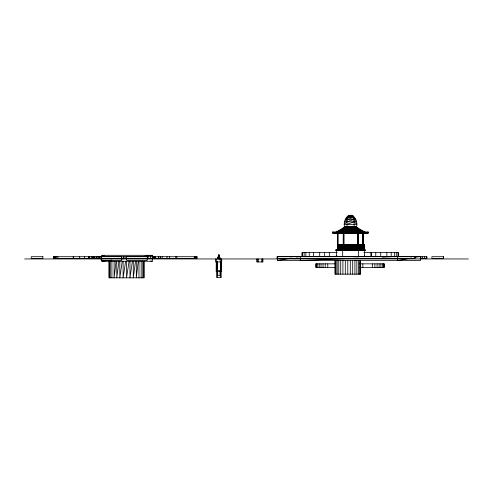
<?xml version="1.0" encoding="UTF-8"?>
<svg xmlns="http://www.w3.org/2000/svg" width="493" height="493" viewBox="0 0 493 493"><rect width="100%" height="100%" fill="white"/><g stroke="black" fill="none" stroke-linecap="round" stroke-linejoin="round"><path stroke-width="0.74" d="M337.951 249.692L338.044 245.218M338.087 245.218L338.013 249.692M338.488 249.692L338.648 245.218L338.642 249.692M339.036 249.692L339.011 245.218L339.11 249.692M339.603 249.692L339.652 245.218M339.695 245.218L339.776 249.692M340.096 249.692L340.182 245.218L340.195 249.692M340.213 249.692L340.225 245.218M340.614 249.692L340.589 245.218M341.15 249.692L341.273 245.218L341.255 249.692M341.637 249.692L341.637 245.218L341.717 249.692M342.253 245.218L342.16 249.692L342.105 245.218M342.284 249.692L342.327 245.218L342.37 249.945M342.746 245.218L342.789 249.692M343.208 249.692L343.251 245.218M343.732 249.692L343.738 245.218M343.812 245.218L343.812 249.692L343.757 233.59M344.139 245.089L344.077 249.692M345.118 245.218L345.168 249.692M346.259 245.218L346.339 249.692M346.388 245.218L346.499 249.692M347.386 249.692L347.559 245.218L347.534 249.692M349.765 249.692L349.82 245.218M350.85 249.692L350.973 245.218M351.028 245.218L351.102 249.692M352.008 249.692L352.045 245.218M353.247 249.692L353.235 245.218L353.376 249.692M354.331 249.692L354.368 245.218L354.615 249.692M356.63 249.692L356.649 245.218M357.721 233.59L357.782 249.692L357.764 244.904L357.887 245.2M357.918 249.692L357.961 245.218M358.904 249.692L358.904 245.218L358.886 249.945M359.489 245.218L359.508 249.692L359.249 245.218M360.315 249.692L360.241 245.218M360.777 249.692L360.814 245.218M360.87 249.692L360.938 245.218M361.72 249.692L361.72 245.218M361.88 245.218L361.973 249.692M363.187 245.218L363.138 249.692L363.07 233.59L363.021 249.692M363.298 245.218L363.286 249.692L363.286 233.59L362.928 233.59L362.916 249.692M363.76 245.218L363.6 249.692M364.124 249.692L364.013 245.218M364.191 245.218L364.179 249.692L364.241 245.218M219.342 258.024L219.348 256.526M336.214 232.197L332.553 232.191L332.948 233.244L350.437 233.146L350.437 232.813M219.631 258.024L219.638 256.526L218.128 256.526L218.134 258.77M219.132 255.399L219.12 257.525L218.645 257.525L218.633 255.399M219.268 258.301L219.28 256.126M216.704 261.949L216.723 258.954M217.203 271.452L217.271 261.438M217.395 261.53L217.333 270.398L220.426 270.398L220.371 261.53M217.438 277.504L217.475 271.39M217.69 271.544L217.666 275.371L220.1 275.371L220.075 271.544M218.134 259.33L218.14 257.87M218.294 258.72L218.307 257.186M219.2 257.5L219.212 255.731M258.301 261.949L258.32 258.954M332.948 233.244L367.988 233.238L368.376 232.191L350.794 232.074L350.788 233.146L332.948 233.244L334.42 232.869M344.132 245.2L344.139 245.058M215.644 258.954L215.614 261.949L221.739 261.949L221.708 258.954M216.273 261.438L216.168 271.452L221.597 271.452L221.486 261.438M216.378 270.398L216.476 261.53M216.667 265.277L216.538 277.504L221.221 277.504L221.111 266.805M217.937 258.72L217.949 257.186L219.81 257.186L219.829 258.72M219.274 256.816L219.286 255.399L218.473 255.399L218.491 256.816M256.865 258.954L256.835 261.949L262.929 261.949L262.898 258.954M257.21 261.949L257.241 258.954M219.077 256.594L219.003 254.93M347.109 226.872C346.752 223.009 346.813 218.553 349.377 215.41C355.083 214.418 357.924 222.269 356.568 226.872L344.521 226.872C343.14 222.195 346.117 214.227 351.928 215.404L350.357 215.164L347.781 216.211L353.308 216.211C352.926 215.188 348.576 215.398 349.574 215.41M219.052 256.921L219.077 256.268L218.602 256.268C218.054 254.591 219.705 254.591 219.157 256.268M218.941 256.563L218.756 254.93M218.652 256.65L218.602 256.268L218.726 256.736M218.843 256.853L218.88 256.268L218.904 256.865M340.651 233.257L340.416 232.209L332.553 232.191L340.669 232.949L367.938 232.924M354.023 226.872C354.399 222.996 354.288 218.491 351.608 215.41L348.699 216.211L346.456 217.61L354.633 217.61L352.335 216.211L348.04 217.61L345.242 219.484L355.854 219.484L353.031 217.61L347.423 219.484L344.41 221.813L356.692 221.813L353.672 219.484L347.01 221.813L344.206 224.358L356.889 224.358L354.116 221.813L346.93 224.352M340.823 233.251L340.848 232.942M218.843 256.742L218.88 254.93M364.647 245.089L337.378 245.089L364.641 244.996M219.021 256.785L219.077 256.268M116.058 261.321L114.105 277.836L114.105 261.321M138.268 261.321L136.314 277.836L136.314 261.321M118.998 261.321L116.767 277.836L116.767 261.321M135.501 261.321L133.276 277.836L133.276 261.321M122.233 261.321L119.811 277.836L119.811 261.321M132.395 261.321L129.973 277.836L129.973 261.321M125.629 261.321L123.108 277.836L123.108 261.321M129.061 261.321L126.541 277.836L126.541 261.321M360.888 232.209L360.648 233.257M365.677 232.394L358.941 228.746L356.612 226.909L350.609 226.872L347.072 226.903L341.92 232.431M364.555 245.175L337.489 245.2M343.387 244.916L343.301 249.692L343.344 233.59M337.489 244.892L364.512 244.904M343.516 245.212L343.516 244.904M335.265 232.4L342.043 228.74L344.385 226.909L357.178 227.47C352.785 226.392 348.311 227.976 343.818 227.47L347.072 226.903M347.657 216.908L346.456 217.61L347.596 217.61M347.781 216.211L349.377 215.41M333.835 256.693L336.818 255.953M277.374 260.569L420.48 260.569L420.48 256.446L277.374 256.446L277.374 260.569L291.425 258.042M296.601 257.112L300.299 256.446L300.299 260.569L358.497 258.104M411.606 258.042L397.555 260.569L397.555 256.446L382.235 257.093M414.564 257.506L420.48 256.446M359.342 232.425L356.186 229.528L345.735 228.746L340.731 229.51L350.665 229.418L358.941 228.746C353.66 227.834 348.385 228.715 343.029 228.074C347.99 227.483 353.006 227.489 357.955 228.074L346.296 228.068L342.043 228.74L355.422 228.746L360.241 229.51C353.074 229.658 345.975 231.044 338.753 230.496M344.989 229.528L350.689 230.36L357.345 230.527L364.382 231.618L336.565 231.624L338.05 231.402M336.565 231.624L343.861 230.533L350.726 231.476L357.345 230.527L362.195 230.49M336.805 232.474L342.641 231.655L349.284 232.462M352.187 232.462L358.596 231.655L364.216 232.474M101.848 259.774L101.848 261.259L111.788 260.088M121.728 258.917L127.077 258.289M141.608 256.576L152.312 255.312L152.312 261.259L101.848 261.259M364.555 232.191L368.376 232.191L360.623 232.949L332.997 232.93M340.669 232.949L350.794 232.074L367.988 233.238L366.539 232.862M365.492 232.437L368.376 232.191M350.437 233.146L367.988 233.238L359.754 233.251L359.73 232.936M340.416 232.209L350.794 232.074M348.477 232.813L353.019 232.813M337.89 233.59L337.532 233.59L337.532 249.501M358.275 233.59L357.653 233.59L357.653 249.501M337.372 245.058L364.647 245.058M364.265 249.47L336.694 249.68M356.864 249.55L357.733 249.55M371.063 252.607L371.137 256.323L371.137 252.607M337.274 252.607L301.926 252.607L301.926 256.323M363.877 252.607L398.51 252.607L398.51 256.323M218.602 255.121L219.157 255.121M101.848 256.804L101.848 255.312L152.312 255.312M218.344 255.731L219.416 255.731M218.239 256.126L219.527 256.126M420.122 256.711L426.944 256.711L426.944 258.437L420.122 258.437M217.684 257.87L220.075 257.87M217.382 258.566L220.383 258.566M24.65 258.954L468.35 258.954M335.813 263.841L315.847 263.841L315.847 267.446L335.813 267.446M359.835 263.841L384.269 263.841L384.269 267.446L359.835 267.446M332.553 232.191L335.573 232.462M101.848 255.312L104.14 255.584M150.778 261.08L152.312 261.259M364.364 256.138L366.595 256.693M351.429 215.41L353.308 216.211M356.186 229.528L354.048 226.903M218.633 256.582L218.602 256.268M218.713 256.804L218.682 256.268L218.639 256.835M218.682 256.268L218.707 256.921M350.757 232.647L350.609 226.872M262.522 258.954L262.553 261.949M221.302 258.954L221.382 270.398M261.82 258.954L261.838 261.949M220.494 261.438L220.556 271.452M220.223 258.954L220.242 261.949M220.291 271.39L220.328 277.504M219.619 257.87L219.631 259.33M219.459 257.186L219.465 258.72M218.553 255.731L218.498 258.301M218.411 256.526L218.417 258.024M443.552 256.705L443.552 258.431M426.26 256.711L426.26 258.437M424.584 256.711L424.584 258.437M422.476 256.705L422.476 258.431M420.837 256.711L420.837 258.437M420.313 256.711L420.313 258.437M397.95 252.607L397.95 256.323M396.298 252.607L396.298 256.323M394.566 252.607L394.566 256.323M391.195 252.607L391.195 256.323M386.851 252.607L386.851 256.323M384.041 263.841L384.041 267.446M383.381 263.841L383.381 267.446M382.303 263.841L382.303 267.446M380.855 263.841L380.855 267.446M380.732 252.607L380.732 256.323M379.092 263.841L379.092 267.446M377.083 263.841L377.083 267.446M375.771 252.607L375.771 256.323M374.896 263.841L374.896 267.446M372.332 263.841L372.332 267.446M364.986 249.945L335.973 249.945M364.432 250.586L364.432 256.545M363.902 245.218L363.933 249.692M363.544 249.692L363.452 245.218L363.44 249.692M363.15 233.59L363.205 249.692M362.842 263.841L362.842 267.446M362.484 245.218L362.435 249.692M362.355 245.218L362.373 249.692M362.281 245.218L362.312 249.692M361.794 245.218L361.807 249.692M361.443 249.692L361.289 245.218M360.759 245.218L360.765 249.692M360.58 260.292L360.58 274.151L335.018 274.151L335.018 260.292M360.334 260.292L360.334 274.151M359.976 249.692L360.007 245.218L359.847 249.692M359.73 245.218L359.742 249.692M359.607 260.292L359.607 274.151M359.187 245.218L359.2 249.692M359.046 249.692L359.064 245.218L358.953 249.692M359.089 249.945L359.089 250.586M358.768 249.692L358.725 244.966L358.664 249.692M358.565 250.586L358.565 256.545M358.423 260.292L358.423 274.151M358.282 249.501L358.232 233.59L358.152 249.692M358.017 233.59L358.091 249.501M357.961 233.59L357.943 249.692M357.869 233.59L357.807 249.692M356.889 245.218L356.907 249.692M356.821 249.692L356.735 245.218M356.833 260.292L356.833 274.151M355.786 245.218L355.792 249.692M354.898 260.292L354.898 274.151M354.621 245.218L354.633 249.692M353.407 245.218L353.481 249.692M353.173 245.218L353.173 249.692M352.686 260.292L352.686 274.151M352.273 245.218L352.329 249.692M352.236 249.692L352.113 245.218M351.158 245.218L351.17 249.692M350.289 260.292L350.289 274.151M350.005 245.218L350.005 249.692M349.981 245.218L349.95 249.692M348.865 245.218L348.865 249.692L348.81 245.218M348.711 249.692L348.613 245.218M347.799 260.292L347.799 274.151M347.639 245.218L347.701 249.692M346.511 245.218L346.554 249.692M345.396 245.218L345.383 249.692M345.346 245.218L345.31 249.692M345.303 260.292L345.303 274.151M343.843 249.692L343.855 233.59L343.239 233.59L343.288 249.692M343.72 233.59L343.646 249.501L343.603 233.59M343.455 233.59L343.504 249.501M343.128 245.218L343.116 249.692L343.048 245.218M342.955 245.218L342.992 249.692M342.906 260.292L342.906 274.151M342.851 245.218L342.845 249.692M342.653 245.218L342.653 249.692M342.684 250.586L342.684 256.545M342.173 249.945L342.173 250.586M342.019 245.218L342.037 249.692M341.563 245.218L341.55 249.692M340.762 245.218L340.749 249.692M340.675 245.218L340.688 249.692M340.7 260.292L340.7 274.151M340.306 245.218L340.299 249.692M339.831 245.218L339.825 249.692M339.332 245.218L339.363 249.692M339.209 245.218L339.307 249.692M339.19 245.218L339.202 249.692M338.894 249.692L338.814 245.218L338.771 249.692M338.759 260.292L338.759 274.151M338.475 245.218L338.414 249.692L338.309 245.218M338.253 245.218L338.272 249.692M337.902 233.59L337.878 249.692L337.816 233.59M337.705 233.59L337.674 249.501M337.637 233.59L337.637 249.501M337.169 260.292L337.169 274.151M336.534 250.586L336.534 256.545M335.992 260.292L335.992 274.151M335.265 260.292L335.265 274.151M329.367 256.323L329.293 252.607M327.783 263.841L327.783 267.446M325.214 263.841L325.214 267.446M324.665 252.607L324.665 256.323M323.032 263.841L323.032 267.446M321.023 263.841L321.023 267.446M319.698 252.607L319.698 256.323M319.254 263.841L319.254 267.446M317.812 263.841L317.812 267.446M316.734 263.841L316.734 267.446M316.075 263.841L316.075 267.446M313.585 252.607L313.585 256.323M309.234 252.607L309.234 256.323M305.863 252.607L305.863 256.323M304.132 252.607L304.132 256.323M302.48 252.607L302.48 256.323M196.843 256.705L196.843 258.431M196.467 256.711L196.467 258.437M195.567 256.711L195.567 258.437M195.357 256.705L195.351 258.437M195.185 256.711L195.185 258.437M194.673 256.711L194.673 258.437M194.297 256.705L194.297 258.431M176.858 256.705L176.858 258.431M175.835 256.711L175.835 258.437M169.382 256.711L169.382 258.437M167.028 256.711L167.028 258.437M162.179 256.711L162.179 258.437M160.354 256.711L160.354 258.437L160.194 256.711M158.709 256.711L158.709 258.437M158.567 256.711L158.567 258.437M158.382 256.711L158.382 258.437M155.548 256.711L155.548 258.437M155.363 256.711L155.363 258.437M154.882 256.711L154.882 258.437M153.847 256.711L153.847 258.437M153.791 256.711L153.791 258.437M152.904 256.711L152.904 258.437M152.83 256.711L152.83 258.437M150.679 256.711L150.655 258.437M148.011 256.711L148.011 258.437M147.66 256.711L147.66 258.437M147.629 256.711L147.629 258.437M147.493 256.711L147.493 258.437M144.135 261.321L144.135 277.836L108.953 277.836L108.953 261.321M143.796 261.321L143.796 277.836M142.791 261.321L142.791 277.836M141.171 261.321L141.171 277.836M138.983 261.321L138.983 277.836M125.043 256.711L125.043 258.437M123.638 256.711L123.638 258.437M123.404 256.711L123.404 258.437M121.555 256.711L121.555 258.437M111.917 261.321L111.917 277.836M110.29 261.321L110.29 277.836M109.292 261.321L109.292 277.836M101.003 256.711L101.003 258.437M99.549 256.711L99.549 258.437M98.803 256.711L98.803 258.437M97.867 256.711L97.867 258.437M96.234 256.711L96.234 258.437M96.16 256.711L96.16 258.437M94.477 256.711L94.477 258.437M94.181 256.711L94.181 258.437M93.701 256.711L93.701 258.437M93.152 256.711L93.152 258.437M93.091 256.711L93.091 258.437M92.949 256.711L92.949 258.437M91.26 256.711L91.26 258.437M89.479 256.711L89.479 258.437M89.282 256.711L89.282 258.437M88.765 256.711L88.765 258.437L88.611 256.711M84.63 256.711L84.63 258.437M79.675 256.711L79.675 258.437M73.488 256.705L73.488 258.431M73.229 256.711L73.229 258.437M57.897 256.705L57.897 258.431M56.227 256.705L56.227 258.431M55.191 256.711L55.191 258.437M54.988 256.705L54.988 258.431M54.705 256.711L54.705 258.437M53.873 256.711L53.873 258.437M53.706 256.711L53.706 258.437M53.614 256.711L53.614 258.437M339.591 245.218L339.572 249.692L339.529 245.218M341.113 245.218L341.107 249.692L341.119 245.218M341.797 245.218L341.772 249.692L341.803 245.218M342.154 245.218L342.154 249.692L342.204 245.218M345.242 245.218L345.248 249.692L345.229 245.218M348.563 245.218L348.539 249.692L348.557 245.218M349.734 245.218L349.697 249.692L349.753 245.218M349.87 245.218L349.87 249.692L349.839 245.218M354.492 245.218L354.492 249.692L354.492 245.218M355.478 245.218L355.484 249.692L355.471 245.218M355.558 245.218L355.607 249.692L355.607 245.218M355.644 245.218L355.619 249.692L355.65 245.218M358.719 245.027L358.701 245.058M360.42 245.218L360.42 249.692L360.463 245.218M360.475 245.218L360.475 249.692L360.475 245.218M362.195 245.218L362.195 249.692L362.213 245.218M362.694 245.218L362.657 249.692L362.669 245.218M362.799 245.218L362.706 249.692L362.823 245.218M365.338 249.945L335.616 249.945L335.616 250.586L365.338 250.586L365.338 249.945M121.709 256.545L101.17 256.545L101.17 260.347L121.709 260.347L121.709 256.545M147.191 256.545L126.646 256.545L126.646 260.347L147.191 260.347L147.191 256.545M42.903 256.705L31.238 256.705L31.238 258.431L42.903 258.431L42.903 256.705M196.953 256.711L53.497 256.711L53.497 258.437L196.953 258.437L196.953 256.711M415.081 256.705L277.011 256.705L277.011 258.431L415.081 258.431L415.081 256.705M443.614 256.705L431.886 256.705L431.948 258.431L443.614 258.431L443.614 256.705M342.506 249.692L342.518 245.218L342.487 249.692"/></g></svg>
